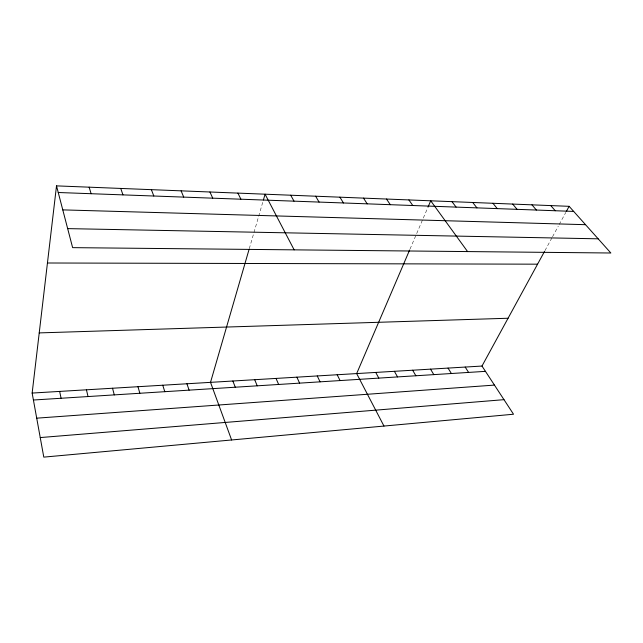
<?xml version="1.0" encoding="UTF-8"?>
<svg xmlns="http://www.w3.org/2000/svg" width="643" height="643" viewBox="0 0 643 643"><rect width="100%" height="100%" fill="white"/><g stroke="black" fill="none" stroke-linecap="round" stroke-linejoin="round"><path stroke-width="0.48" stroke-dasharray="3.21 2.41" d="M249.283 248.672L258.116 218.202M258.679 216.281L263.132 200.913M410.009 249.106L416.294 234.446M416.688 233.538L427.603 208.059M544.967 250.609L552.048 237.637M552.522 236.761L558.261 226.248M559.209 224.511L565.824 212.383"/><path stroke-width="0.96" d="M32.15 393.066L481.985 366.052L513.524 414.229L43.788 457.125L32.15 393.066L56.512 185.875L569.127 206.323L610.85 253.004L72.627 247.643L56.512 185.875M249.01 249.597L210.518 382.352L231.609 439.973M263.405 199.957L265.077 194.194L294.148 249.854M409.615 250.031L356.664 373.575L383.967 426.06M427.997 207.15L430.714 200.801L467.582 251.582M481.985 366.052L544.508 251.461M566.298 211.523L569.127 206.323M40.236 437.57L503.991 399.665M36.707 418.167L494.451 385.093M33.412 400.018L485.457 371.349M39.223 332.905L508.066 318.245M47.445 262.995L537.564 264.177M67.668 228.619L598.167 238.818M62.773 209.883L585.54 224.688M58.24 192.506L573.685 211.418M550.77 205.591L555.255 210.743M531.962 204.836L536.383 210.052M512.696 204.072L517.052 209.345M492.956 203.284L497.232 208.613M472.726 202.481L476.921 207.866M451.989 201.653L456.088 207.102M408.892 199.933L412.798 205.519M386.499 199.041L390.293 204.691M363.504 198.116L367.193 203.839M465.186 367.057L468.594 372.418M448.042 368.093L451.386 373.511M339.898 197.176L343.458 202.971M430.537 369.138L433.816 374.628M315.641 196.211L319.065 202.079M412.653 370.215L415.876 375.761M394.392 371.308L397.543 376.927M290.708 195.215L294.004 201.155M375.737 372.434L378.807 378.116M337.173 374.748L340.083 380.568M237.91 193.109L240.892 199.209M317.248 375.946L320.069 381.838M296.873 377.168L299.598 383.14M209.931 191.992L212.737 198.173M276.024 378.422L278.652 384.466M181.101 190.842L183.721 197.112M254.692 379.7L257.224 385.824M232.862 381.01L235.282 387.215M151.386 189.661L153.806 196.011M120.747 188.439L122.958 194.877M186.928 383.767L189.106 390.148M162.751 385.221L164.793 391.691M89.136 187.177L91.113 193.712M137.956 386.708L139.861 393.267M112.525 388.235L114.285 394.89M86.435 389.803L88.035 396.554M59.646 391.41L61.085 398.266"/></g></svg>
